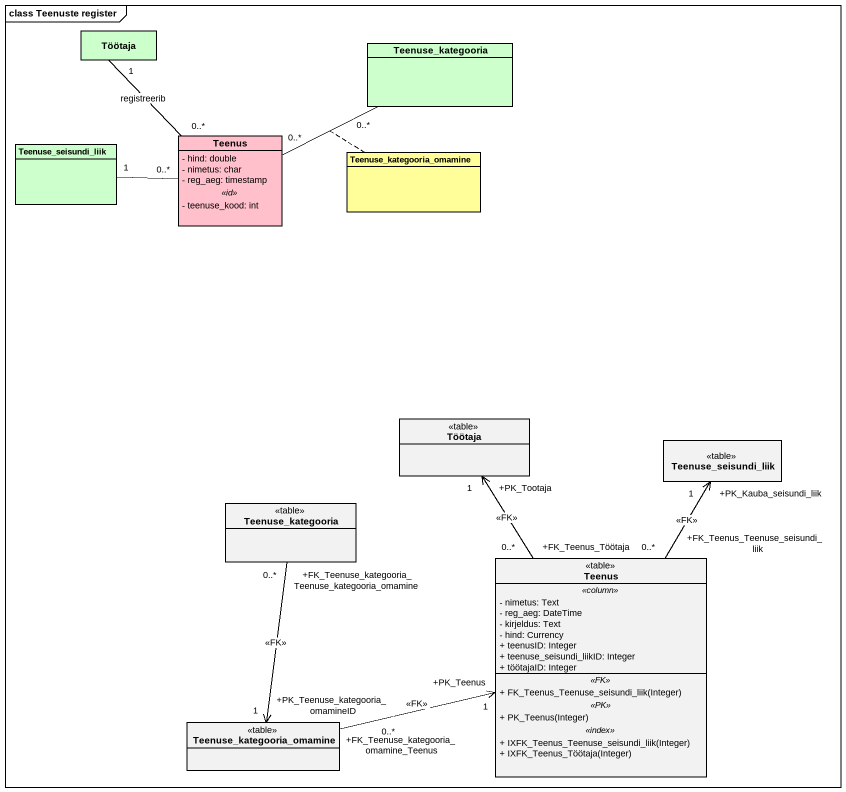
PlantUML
@startuml
mainframe class Teenuste register
hide circle
hide empty members
skinparam classAttributeIconSize 0
class Töötaja #CCFFCC
class Teenuse_kategooria #CCFFCC
class Teenus #FFC0CB {
  - hind: double
  - nimetus: char
  - reg_aeg: timestamp
  .. <<id>> ..
  - teenuse_kood: int
}
class Teenuse_seisundi_liik #CCFFCC
class Teenuse_kategooria_omamine #FFFE99
class "Töötaja" as Töötaja_2 <<table>>
class "Teenuse_seisundi_liik" as Teenuse_seisundi_liik_2 <<table>>
class "Teenuse_kategooria" as Teenuse_kategooria_2 <<table>>
class "Teenus" as Teenus_2 <<table>> {
  .. <<column>> ..
  - nimetus: Text
  - reg_aeg: DateTime
  - kirjeldus: Text
  - hind: Currency
  + teenusID: Integer
  + teenuse_seisundi_liikID: Integer
  + töötajaID: Integer
  .. <<FK>> ..
  + FK_Teenus_Teenuse_seisundi_liik(Integer)
  .. <<PK>> ..
  + PK_Teenus(Integer)
  .. <<index>> ..
  + IXFK_Teenus_Teenuse_seisundi_liik(Integer)
  + IXFK_Teenus_Töötaja(Integer)
}
class "Teenuse_kategooria_omamine" as Teenuse_kategooria_omamine_2 <<table>>
Töötaja "1" -- "0..*" Teenus : registreerib
Teenus "0..*" -right- "0..*" Teenuse_kategooria
(Teenus, Teenuse_kategooria) .. Teenuse_kategooria_omamine
Teenuse_seisundi_liik "1" -right- "0..*" Teenus
Teenuse_kategooria_2 "+FK_Teenuse_kategooria_Teenuse_kategooria_omamine\n0..*" --> "+PK_Teenuse_kategooria_omamineID\n1" Teenuse_kategooria_omamine_2 : <<FK>>
Teenus_2 "+FK_Teenus_Töötaja\n0..*" -up-> "+PK_Tootaja\n1" Töötaja_2 : <<FK>>
Teenus_2 "+FK_Teenus_Teenuse_seisundi_liik\n0..*" -up-> "+PK_Kauba_seisundi_liik\n1" Teenuse_seisundi_liik_2 : <<FK>>
Teenuse_kategooria_omamine_2 "+FK_Teenuse_kategooria_omamine_Teenus\n0..*" -right-> "+PK_Teenus\n1" Teenus_2 : <<FK>>
@enduml
